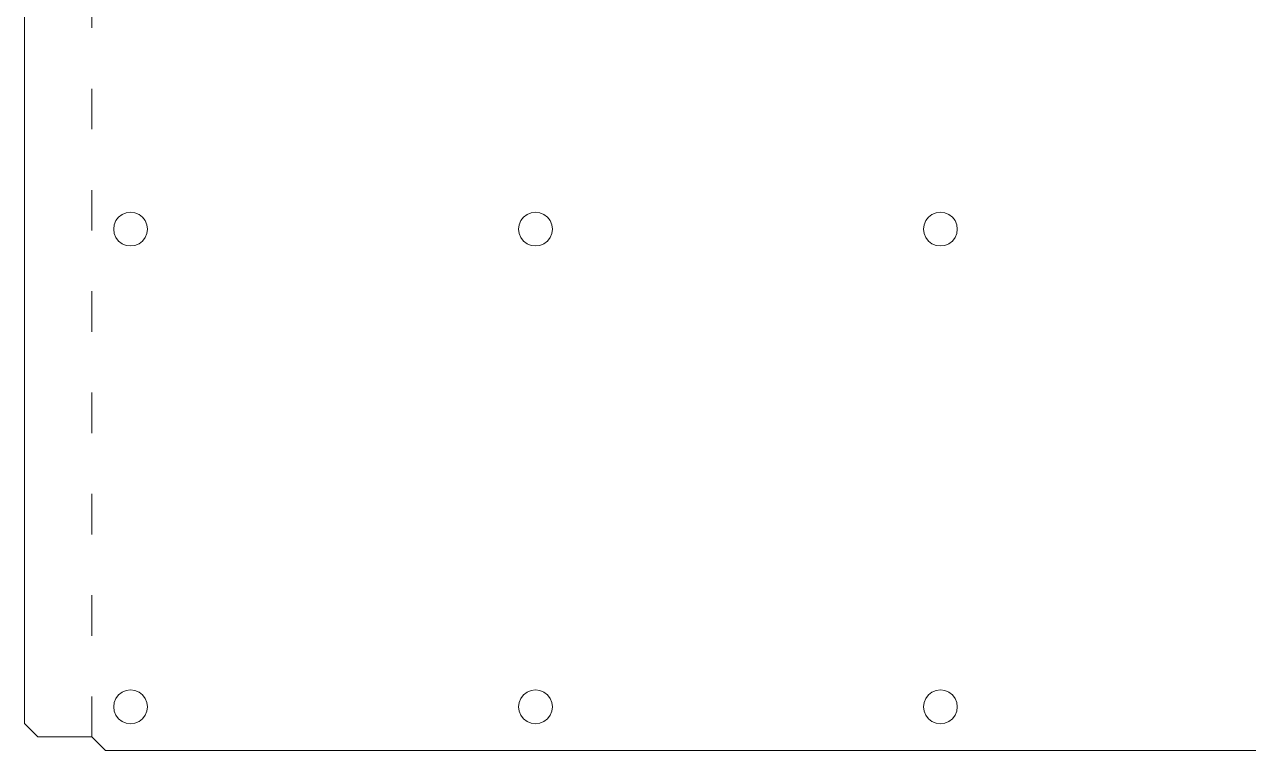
# Model space of a CAD drawing. Extents: x -21 to 705, y 870 to 3200.
# Drawn here: x -20 to 342.7, y 1840.8 to 2055.8 of the extents above; entities that cross this region are included whole.
import ezdxf

# ---------------------------------------------------------------- set-up
doc = ezdxf.new("R2010")
doc.units = 0
doc.linetypes.add('ACAD_ISO03W100', pattern=[30, 12, -18])
doc.layers.add('Layer0', color=7, linetype='BYLAYER', lineweight=5)

msp = doc.modelspace()

# ---------------------------------------------------------------- linework, layer by layer
at = {"layer": 'Layer0', "color": 2, "linetype": 'ACAD_ISO03W100', "true_color": 0xffff00}
msp.add_line((0, 1844.77), (0, 2290.61), dxfattribs=at)
at = {"layer": 'Layer0'}
for p, q in [((-20, 1848.77), (-20, 2286.61)), ((7.91, 1998.72), (8.94, 1999.52)), ((8.94, 1999.52), (10.15, 2000.02)), ((10.15, 2000.02), (11.44, 2000.19)), ((11.44, 2000.19), (12.74, 2000.02)), ((12.74, 2000.02), (13.94, 1999.52)), ((13.94, 1999.52), (14.98, 1998.72)), ((127.91, 1998.72), (128.94, 1999.52)), ((128.94, 1999.52), (130.15, 2000.02)), ((130.15, 2000.02), (131.44, 2000.19)), ((131.44, 2000.19), (132.74, 2000.02)), ((132.74, 2000.02), (133.94, 1999.52)), ((133.94, 1999.52), (134.98, 1998.72)), ((247.91, 1998.72), (248.94, 1999.52)), ((248.94, 1999.52), (250.15, 2000.02)), ((250.15, 2000.02), (251.44, 2000.19)), ((251.44, 2000.19), (252.74, 2000.02)), ((252.74, 2000.02), (253.94, 1999.52)), ((253.94, 1999.52), (254.98, 1998.72)), ((6.44, 1995.19), (6.61, 1996.48)), ((6.61, 1993.89), (6.44, 1995.19)), ((6.61, 1996.48), (7.11, 1997.69)), ((7.11, 1997.69), (7.91, 1998.72)), ((14.98, 1998.72), (15.77, 1997.69)), ((15.77, 1997.69), (16.27, 1996.48)), ((16.27, 1996.48), (16.44, 1995.19)), ((16.44, 1995.19), (16.27, 1993.89)), ((126.44, 1995.19), (126.61, 1996.48)), ((126.61, 1993.89), (126.44, 1995.19)), ((126.61, 1996.48), (127.11, 1997.69)), ((127.11, 1997.69), (127.91, 1998.72)), ((134.98, 1998.72), (135.77, 1997.69)), ((135.77, 1997.69), (136.27, 1996.48)), ((136.27, 1996.48), (136.44, 1995.19)), ((136.44, 1995.19), (136.27, 1993.89)), ((246.44, 1995.19), (246.61, 1996.48)), ((246.61, 1993.89), (246.44, 1995.19)), ((246.61, 1996.48), (247.11, 1997.69)), ((247.11, 1997.69), (247.91, 1998.72)), ((254.98, 1998.72), (255.77, 1997.69)), ((255.77, 1997.69), (256.27, 1996.48)), ((256.27, 1996.48), (256.44, 1995.19)), ((256.44, 1995.19), (256.27, 1993.89)), ((7.11, 1992.69), (6.61, 1993.89)), ((7.91, 1991.65), (7.11, 1992.69)), ((8.94, 1990.86), (7.91, 1991.65)), ((14.98, 1991.65), (13.94, 1990.86)), ((15.77, 1992.69), (14.98, 1991.65)), ((16.27, 1993.89), (15.77, 1992.69)), ((127.11, 1992.69), (126.61, 1993.89)), ((127.91, 1991.65), (127.11, 1992.69)), ((128.94, 1990.86), (127.91, 1991.65)), ((134.98, 1991.65), (133.94, 1990.86)), ((135.77, 1992.69), (134.98, 1991.65)), ((136.27, 1993.89), (135.77, 1992.69)), ((247.11, 1992.69), (246.61, 1993.89)), ((247.91, 1991.65), (247.11, 1992.69)), ((248.94, 1990.86), (247.91, 1991.65)), ((254.98, 1991.65), (253.94, 1990.86)), ((255.77, 1992.69), (254.98, 1991.65)), ((256.27, 1993.89), (255.77, 1992.69)), ((10.15, 1990.36), (8.94, 1990.86)), ((11.44, 1990.19), (10.15, 1990.36)), ((12.74, 1990.36), (11.44, 1990.19)), ((13.94, 1990.86), (12.74, 1990.36)), ((130.15, 1990.36), (128.94, 1990.86)), ((131.44, 1990.19), (130.15, 1990.36)), ((132.74, 1990.36), (131.44, 1990.19)), ((133.94, 1990.86), (132.74, 1990.36)), ((250.15, 1990.36), (248.94, 1990.86)), ((251.44, 1990.19), (250.15, 1990.36)), ((252.74, 1990.36), (251.44, 1990.19)), ((253.94, 1990.86), (252.74, 1990.36)), ((7.91, 1857.25), (8.94, 1858.04)), ((8.94, 1858.04), (10.15, 1858.54)), ((10.15, 1858.54), (11.44, 1858.71)), ((11.44, 1858.71), (12.74, 1858.54)), ((12.74, 1858.54), (13.94, 1858.04)), ((13.94, 1858.04), (14.98, 1857.25)), ((127.91, 1857.25), (128.94, 1858.04)), ((128.94, 1858.04), (130.15, 1858.54)), ((130.15, 1858.54), (131.44, 1858.71)), ((131.44, 1858.71), (132.74, 1858.54)), ((132.74, 1858.54), (133.94, 1858.04)), ((133.94, 1858.04), (134.98, 1857.25)), ((247.91, 1857.25), (248.94, 1858.04)), ((248.94, 1858.04), (250.15, 1858.54)), ((250.15, 1858.54), (251.44, 1858.71)), ((251.44, 1858.71), (252.74, 1858.54)), ((252.74, 1858.54), (253.94, 1858.04)), ((253.94, 1858.04), (254.98, 1857.25)), ((6.44, 1853.71), (6.61, 1855)), ((6.61, 1852.42), (6.44, 1853.71)), ((6.61, 1855), (7.11, 1856.21)), ((7.11, 1856.21), (7.91, 1857.25)), ((14.98, 1857.25), (15.77, 1856.21)), ((15.77, 1856.21), (16.27, 1855)), ((16.27, 1855), (16.44, 1853.71)), ((16.44, 1853.71), (16.27, 1852.42)), ((126.44, 1853.71), (126.61, 1855)), ((126.61, 1852.42), (126.44, 1853.71)), ((126.61, 1855), (127.11, 1856.21)), ((127.11, 1856.21), (127.91, 1857.25)), ((134.98, 1857.25), (135.77, 1856.21)), ((135.77, 1856.21), (136.27, 1855)), ((136.27, 1855), (136.44, 1853.71)), ((136.44, 1853.71), (136.27, 1852.42)), ((246.44, 1853.71), (246.61, 1855)), ((246.61, 1852.42), (246.44, 1853.71)), ((246.61, 1855), (247.11, 1856.21)), ((247.11, 1856.21), (247.91, 1857.25)), ((254.98, 1857.25), (255.77, 1856.21)), ((255.77, 1856.21), (256.27, 1855)), ((256.27, 1855), (256.44, 1853.71)), ((256.44, 1853.71), (256.27, 1852.42)), ((7.11, 1851.21), (6.61, 1852.42)), ((7.91, 1850.18), (7.11, 1851.21)), ((8.94, 1849.38), (7.91, 1850.18)), ((14.98, 1850.18), (13.94, 1849.38)), ((15.77, 1851.21), (14.98, 1850.18)), ((16.27, 1852.42), (15.77, 1851.21)), ((127.11, 1851.21), (126.61, 1852.42)), ((127.91, 1850.18), (127.11, 1851.21)), ((128.94, 1849.38), (127.91, 1850.18)), ((134.98, 1850.18), (133.94, 1849.38)), ((135.77, 1851.21), (134.98, 1850.18)), ((136.27, 1852.42), (135.77, 1851.21)), ((247.11, 1851.21), (246.61, 1852.42)), ((247.91, 1850.18), (247.11, 1851.21)), ((248.94, 1849.38), (247.91, 1850.18)), ((254.98, 1850.18), (253.94, 1849.38)), ((255.77, 1851.21), (254.98, 1850.18)), ((256.27, 1852.42), (255.77, 1851.21)), ((-16, 1844.77), (-20, 1848.77)), ((10.15, 1848.88), (8.94, 1849.38)), ((11.44, 1848.71), (10.15, 1848.88)), ((12.74, 1848.88), (11.44, 1848.71)), ((13.94, 1849.38), (12.74, 1848.88)), ((130.15, 1848.88), (128.94, 1849.38)), ((131.44, 1848.71), (130.15, 1848.88)), ((132.74, 1848.88), (131.44, 1848.71)), ((133.94, 1849.38), (132.74, 1848.88)), ((250.15, 1848.88), (248.94, 1849.38)), ((251.44, 1848.71), (250.15, 1848.88)), ((252.74, 1848.88), (251.44, 1848.71)), ((253.94, 1849.38), (252.74, 1848.88)), ((0, 1844.77), (-16, 1844.77)), ((0, 1844.77), (4, 1840.77)), ((498.9, 1840.77), (4, 1840.77))]:
    msp.add_line(p, q, dxfattribs=at)

doc.saveas('drawing.dxf')
